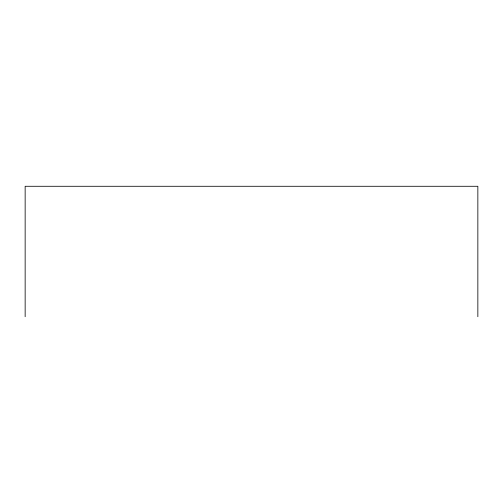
<?xml version="1.0" encoding="UTF-8"?>
<svg xmlns="http://www.w3.org/2000/svg" width="503" height="503" viewBox="0 0 503 503"><rect width="100%" height="100%" fill="white"/><g stroke="black" fill="none" stroke-linecap="round" stroke-linejoin="round"><path stroke-width="0.75" d="M477.85 316.72L477.85 186.28L25.15 186.28L25.15 316.72"/></g></svg>
